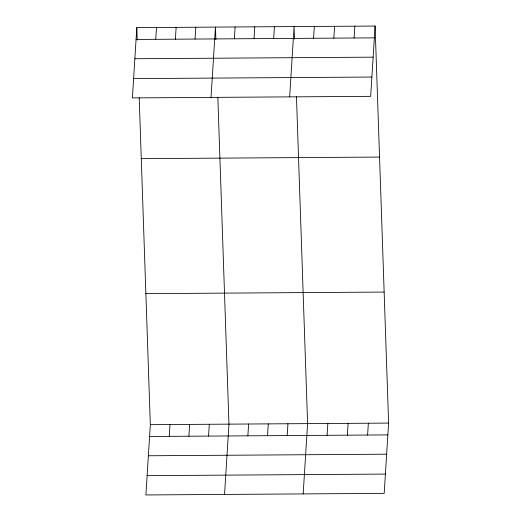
<?xml version="1.0" encoding="UTF-8"?>
<svg xmlns="http://www.w3.org/2000/svg" width="521" height="521" viewBox="0 0 521 521"><rect width="100%" height="100%" fill="white"/><g stroke="black" fill="none" stroke-linecap="round" stroke-linejoin="round"><path stroke-width="0.78" d="M136.815 27.626L132.393 97.915L370.672 96.339L375.094 26.05L136.815 27.626L137.244 40.104M155.733 39.316L156.476 27.496M139.205 97.818L150.328 424.661L145.906 494.95L384.185 493.374L388.607 423.085L375.094 26.05M175.388 39.186L176.131 27.366M169.247 436.351L169.989 424.53M195.049 39.055L195.792 27.235M188.902 436.22L189.644 424.4M211.025 97.394L215.447 27.105L215.87 39.583M208.563 436.09L209.305 424.27M234.359 38.795L235.108 26.975M224.538 494.429L228.96 424.14L217.837 97.297M254.02 38.665L254.762 26.845M247.872 435.83L248.621 424.009M273.675 38.534L274.424 26.714M267.534 435.699L268.276 423.879M289.656 96.873L294.078 26.584L294.502 39.062M287.188 435.569L287.937 423.749M313.59 38.267L314.332 26.454M303.17 493.908L307.592 423.619L296.469 96.776M333.844 38.131L334.586 26.317M327.103 435.302L327.846 423.488M354.098 38L354.84 26.187M347.357 435.165L348.1 423.352M367.611 435.035L368.354 423.221M136.072 39.446L374.345 37.864M134.861 58.743L373.134 57.16M133.61 78.619L371.883 77.043M141.276 158.651L379.548 157.068M145.873 293.642L384.146 292.066M150.328 424.661L388.607 423.085M149.586 436.481L387.858 434.898M148.374 455.771L386.647 454.195M147.124 475.653L385.397 474.077"/></g></svg>
